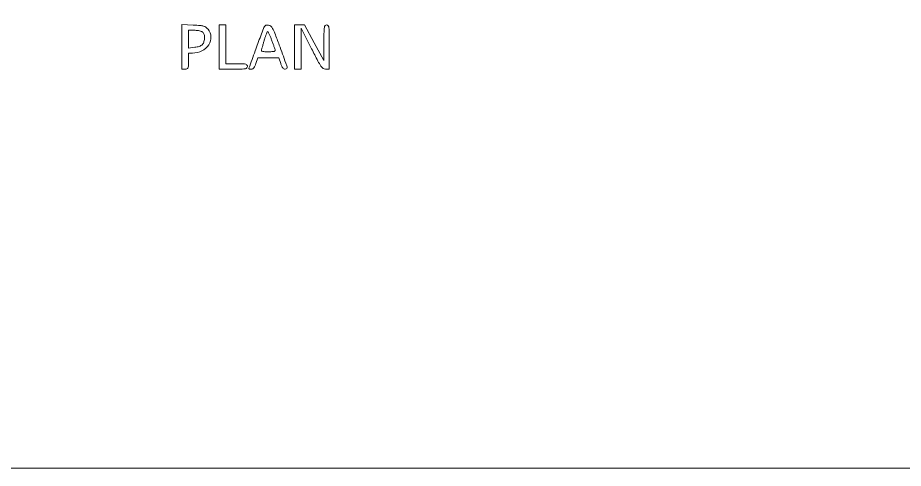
# Model space of a CAD drawing. Header units: metres. Extents: x 1521 to 1862, y -130 to 121.
# Drawn here: x 1570.39 to 1576.3, y -71.32 to -68.32 of the extents above; entities that cross this region are included whole.
import ezdxf

# ---------------------------------------------------------------- set-up
doc = ezdxf.new("R2010")
doc.units = ezdxf.units.M
doc.header["$MEASUREMENT"] = 0
doc.layers.add('A-WALL', color=250, linetype='Continuous', lineweight=30)

msp = doc.modelspace()

# ---------------------------------------------------------------- linework, layer by layer
at = {"layer": 'A-WALL', "lineweight": 5, "ltscale": 5}
msp.add_lwpolyline([(1638.18075, 11.4595), (1520.51329, 11.4595), (1520.51329, -71.32477), (1638.18075, -71.32477)], close=True, dxfattribs=at)
for points in [[(1571.48425, -68.51009), (1571.48425, -68.65884), (1571.50665, -68.65884, 0.072846), (1571.51952, -68.65696, 0.224968), (1571.52588, -68.65123, 0.091609), (1571.52856, -68.63879, 0.007344), (1571.52905, -68.60508), (1571.52905, -68.55132), (1571.55622, -68.55132, 0.114771), (1571.61925, -68.53666, 0.13461), (1571.66506, -68.4961, 0.157119), (1571.67961, -68.44286, 0.16792), (1571.65975, -68.39278, 0.05147), (1571.64472, -68.37857, 0.094059), (1571.6297, -68.37099, 0.052315), (1571.60755, -68.36707, 0.007372), (1571.56119, -68.36449), (1571.48425, -68.36133)], [(1571.61924, -68.40828, -0.085273), (1571.62687, -68.41422, -0.079464), (1571.6323, -68.4225, -0.066766), (1571.63552, -68.43334, -0.038837), (1571.63657, -68.44689, -0.064854), (1571.63292, -68.47497, -0.131023), (1571.62192, -68.49419, -0.120223), (1571.60206, -68.50641, -0.049986), (1571.57107, -68.51308), (1571.52905, -68.51782), (1571.52905, -68.45841), (1571.52905, -68.399), (1571.56548, -68.399, -0.022391), (1571.5807, -68.39969, -0.020327), (1571.5963, -68.40173, -0.020814), (1571.61011, -68.40471, -0.059396)], [(1571.73513, -68.511), (1571.73513, -68.65884), (1571.82921, -68.65884, 0.003595), (1571.88716, -68.65843, 0.043488), (1571.90929, -68.65618, 0.15568), (1571.91935, -68.65072, 0.193568), (1571.92329, -68.64092, 0.157888), (1571.92016, -68.63126, 0.176663), (1571.91209, -68.6258, 0.055952), (1571.89463, -68.62347, 0.005351), (1571.85161, -68.623), (1571.77993, -68.623), (1571.77993, -68.49308), (1571.77993, -68.36316), (1571.75753, -68.36316), (1571.73513, -68.36316)], [(1572.03006, -68.38721, 0.004153), (1572.01175, -68.43597, 0.000576), (1571.97473, -68.53746, 0.000043), (1571.93292, -68.65251, 0.08734), (1571.93225, -68.65629, 0.349993), (1571.93305, -68.6573, 0.019157), (1571.9373, -68.6581, 0.022921), (1571.94284, -68.65866, 0.01396), (1571.94943, -68.65884, 0.132176), (1571.95802, -68.65653, 0.095296), (1571.96556, -68.64998, 0.062666), (1571.97247, -68.63845, 0.023258), (1571.97929, -68.62076), (1571.99199, -68.58268), (1572.06217, -68.58268), (1572.13236, -68.58268), (1572.14505, -68.62076, 0.022822), (1572.15198, -68.63877, 0.065549), (1572.1589, -68.65021, 0.100841), (1572.16654, -68.65658, 0.124118), (1572.17552, -68.65884, 0.227794), (1572.18508, -68.65425, 0.233945), (1572.18732, -68.64401, 0.026263), (1572.17941, -68.61815, 0.000603), (1572.13531, -68.49756, 0.003317), (1572.106, -68.4193, 0.032418), (1572.09129, -68.38721, 0.088945), (1572.07883, -68.37156, 0.151986), (1572.0637, -68.36481, 0.05004), (1572.05115, -68.36458, 0.12703), (1572.04261, -68.36756, 0.116193), (1572.03611, -68.3745, 0.038286)], [(1572.08459, -68.46396, 0.000218), (1572.09269, -68.48623, 0.000276), (1572.1002, -68.5068, 0.000218), (1572.10651, -68.52406, 0.002245), (1572.10915, -68.53116, -0.318164), (1572.10781, -68.53628, -0.116738), (1572.10078, -68.53982, -0.047458), (1572.08645, -68.54183, -0.011088), (1572.06217, -68.54236, -0.007557), (1572.03273, -68.54192, -0.076108), (1572.02069, -68.5397, -0.261552), (1572.01637, -68.53483, -0.146035), (1572.017, -68.52668, 0.015371), (1572.02017, -68.51759, 0.002777), (1572.02546, -68.50048, 0.002991), (1572.03142, -68.48036, 0.002704), (1572.03734, -68.45948, -0.010615), (1572.04329, -68.43974, -0.016745), (1572.04931, -68.4231, -0.010929), (1572.05492, -68.40993, -0.294718), (1572.05796, -68.40796, -0.280119), (1572.06118, -68.40992, -0.008605), (1572.06838, -68.42441, -0.014586), (1572.07634, -68.4425, -0.009289)], [(1572.23689, -68.511), (1572.23689, -68.65884), (1572.25929, -68.65884), (1572.28169, -68.65884), (1572.28221, -68.5222), (1572.28272, -68.38556), (1572.35151, -68.5222, 0.003001), (1572.39379, -68.60494, 0.030516), (1572.4136, -68.63803, 0.085503), (1572.42862, -68.65349, 0.158609), (1572.44508, -68.65884), (1572.46985, -68.65884), (1572.46985, -68.511, 0.001966), (1572.46948, -68.41719, 0.028197), (1572.46734, -68.38388, 0.109374), (1572.46202, -68.36877, 0.259183), (1572.45193, -68.36316, 0.227096), (1572.442, -68.36792, 0.132356), (1572.43657, -68.38027, 0.034837), (1572.43434, -68.40755, 0.002623), (1572.43384, -68.48188), (1572.43368, -68.6006), (1572.36888, -68.48207), (1572.30409, -68.36354), (1572.27049, -68.36335), (1572.23689, -68.36316)]]:
    msp.add_lwpolyline(points, format="xyb", close=True, dxfattribs=at)

doc.saveas('drawing.dxf')
